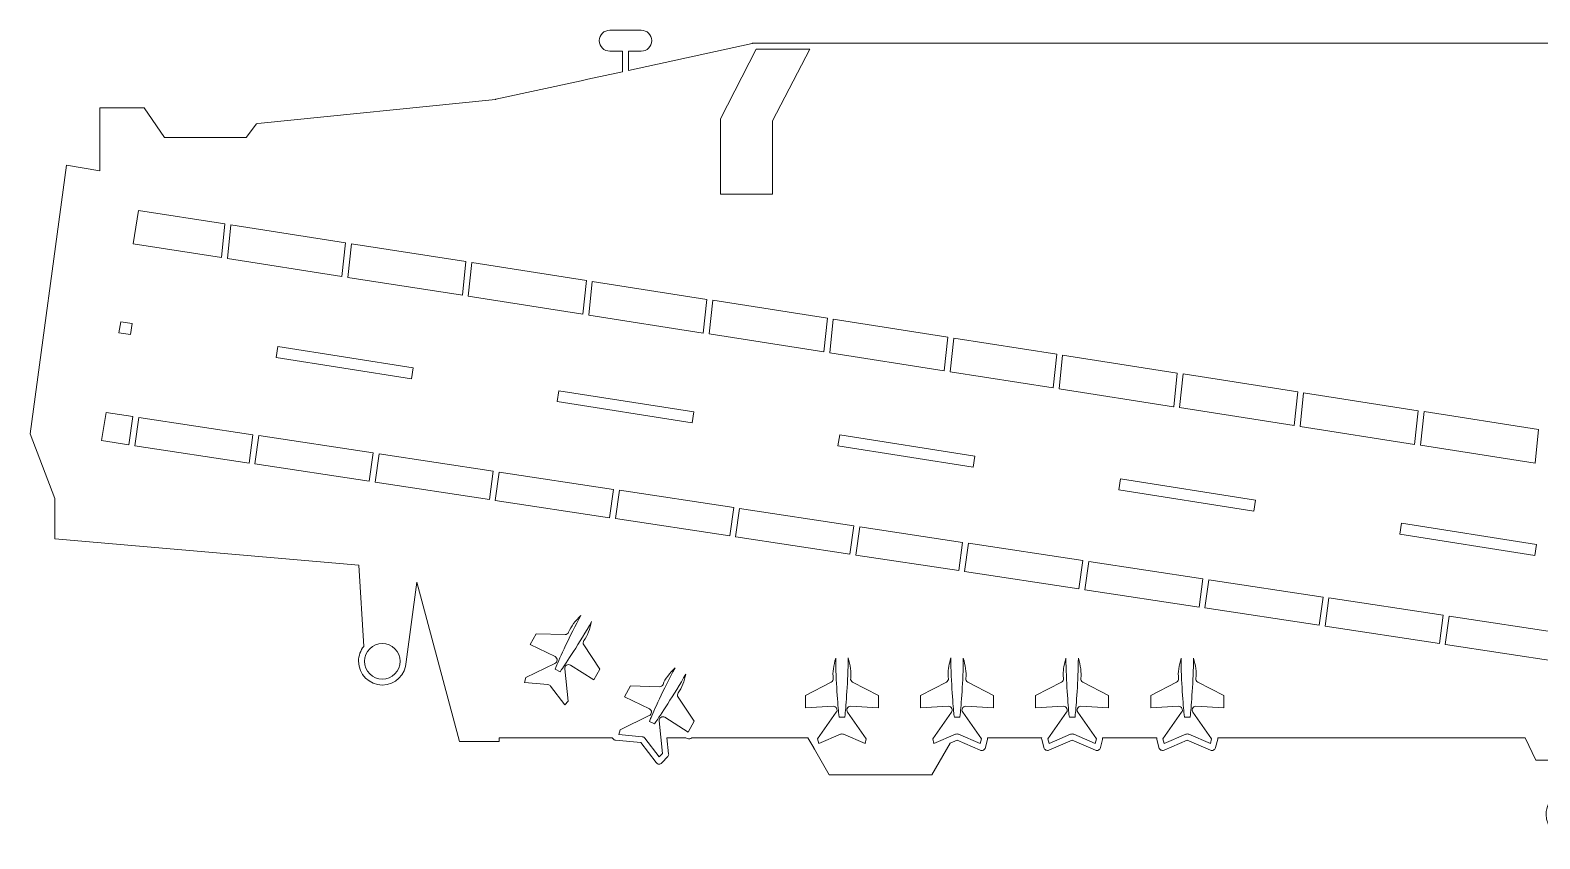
# Model space of a CAD drawing. Header units: inches. Extents: x -8.8 to 6.2, y -8.8 to 1.2.
# Drawn here: x -8.834 to -5.328, y -8.841 to -6.963 of the extents above; entities that cross this region are included whole.
import ezdxf

# ---------------------------------------------------------------- set-up
doc = ezdxf.new("R2010")
doc.units = ezdxf.units.IN
doc.header["$MEASUREMENT"] = 0
doc.layers.add('Layer 1', color=7, linetype='Continuous', lineweight=0)

msp = doc.modelspace()

# ---------------------------------------------------------------- linework, layer by layer
at = {"layer": 'Layer 1'}
for points, knots in [([(-1.4657, -7.5308), (-1.4657, -7.5308), (-1.4685, -7.5306), (-1.4685, -7.5306), (-1.4685, -7.5306), (-1.4685, -7.5156), (-1.4685, -7.5156), (-1.4685, -7.5108), (-1.4724, -7.5068), (-1.4777, -7.5068), (-1.4777, -7.5068), (-1.5366, -7.5103), (-1.5366, -7.5103), (-1.5366, -7.5103), (-1.4981, -7.4554), (-1.4981, -7.4554), (-1.4966, -7.4533), (-1.496, -7.4507), (-1.4966, -7.4481), (-1.4966, -7.4481), (-1.5014, -7.4287), (-1.5014, -7.4287), (-1.502, -7.4263), (-1.5038, -7.4242), (-1.506, -7.4231), (-1.5084, -7.4219), (-1.511, -7.4218), (-1.5134, -7.4229), (-1.5134, -7.4229), (-1.5671, -7.4461), (-1.5671, -7.4461), (-1.5671, -7.4461), (-1.6209, -7.4229), (-1.6209, -7.4229), (-1.6232, -7.4218), (-1.6259, -7.4219), (-1.6282, -7.4231), (-1.6305, -7.4242), (-1.6321, -7.4263), (-1.6328, -7.4287), (-1.6328, -7.4287), (-1.6377, -7.4481), (-1.6377, -7.4481), (-1.6382, -7.4506), (-1.6378, -7.4533), (-1.6363, -7.4553), (-1.6363, -7.4553), (-1.5975, -7.5103), (-1.5975, -7.5103), (-1.5975, -7.5103), (-1.657, -7.5068), (-1.657, -7.5068), (-1.661, -7.5068), (-1.6643, -7.5094), (-1.6655, -7.5132), (-1.6655, -7.5132), (-1.7106, -7.5092), (-1.7106, -7.5092), (-1.7106, -7.5092), (-1.7106, -7.5028), (-1.7106, -7.5028), (-1.7106, -7.4979), (-1.7145, -7.494), (-1.7196, -7.494), (-1.7196, -7.494), (-1.7787, -7.4975), (-1.7787, -7.4975), (-1.7787, -7.4975), (-1.7402, -7.4426), (-1.7402, -7.4426), (-1.7385, -7.4406), (-1.738, -7.4378), (-1.7387, -7.4353), (-1.7387, -7.4353), (-1.7435, -7.416), (-1.7435, -7.416), (-1.7441, -7.4135), (-1.7457, -7.4114), (-1.7481, -7.4103), (-1.7503, -7.4092), (-1.753, -7.409), (-1.7555, -7.4101), (-1.7555, -7.4101), (-1.8092, -7.4333), (-1.8092, -7.4333), (-1.8092, -7.4333), (-1.863, -7.4101), (-1.863, -7.4101), (-1.8653, -7.409), (-1.868, -7.4092), (-1.8703, -7.4103), (-1.8725, -7.4114), (-1.8742, -7.4135), (-1.8749, -7.416), (-1.8749, -7.416), (-1.8796, -7.4351), (-1.8796, -7.4351), (-1.8803, -7.4378), (-1.8798, -7.4404), (-1.8784, -7.4425), (-1.8784, -7.4425), (-1.8396, -7.4975), (-1.8396, -7.4975), (-1.8396, -7.4975), (-1.8467, -7.4971), (-1.8467, -7.4971), (-1.8467, -7.4971), (-1.9528, -7.4878), (-1.9528, -7.4878), (-1.9538, -7.484), (-1.9574, -7.4812), (-1.9617, -7.4812), (-1.9617, -7.4812), (-1.9993, -7.4835), (-1.9993, -7.4835), (-1.9993, -7.4835), (-2.0187, -7.4818), (-2.0187, -7.4818), (-2.0187, -7.4818), (-1.9821, -7.4299), (-1.9821, -7.4299), (-1.9806, -7.4278), (-1.98, -7.425), (-1.9807, -7.4225), (-1.9807, -7.4225), (-1.9855, -7.4032), (-1.9855, -7.4032), (-1.9862, -7.4007), (-1.9878, -7.3986), (-1.9902, -7.3975), (-1.9924, -7.3964), (-1.9952, -7.3962), (-1.9974, -7.3974), (-1.9974, -7.3974), (-2.0512, -7.4206), (-2.0512, -7.4206), (-2.0512, -7.4206), (-2.1049, -7.3974), (-2.1049, -7.3974), (-2.1073, -7.3962), (-2.11, -7.3964), (-2.1123, -7.3975), (-2.1146, -7.3986), (-2.1163, -7.4007), (-2.117, -7.4032), (-2.117, -7.4032), (-2.1217, -7.4224), (-2.1217, -7.4224), (-2.1224, -7.425), (-2.1218, -7.4276), (-2.1203, -7.4297), (-2.1203, -7.4297), (-2.0881, -7.4756), (-2.0881, -7.4756), (-2.0881, -7.4756), (-2.2549, -7.4608), (-2.2549, -7.4608), (-2.2549, -7.4608), (-2.2242, -7.4171), (-2.2242, -7.4171), (-2.2227, -7.415), (-2.2221, -7.4122), (-2.2227, -7.4097), (-2.2227, -7.4097), (-2.2275, -7.3904), (-2.2275, -7.3904), (-2.2282, -7.3879), (-2.2299, -7.3858), (-2.2321, -7.3847), (-2.2345, -7.3836), (-2.2371, -7.3835), (-2.2395, -7.3846), (-2.2395, -7.3846), (-2.2932, -7.4078), (-2.2932, -7.4078), (-2.2932, -7.4078), (-2.3471, -7.3844), (-2.3471, -7.3844), (-2.3495, -7.3835), (-2.3521, -7.3836), (-2.3543, -7.3847), (-2.3567, -7.3858), (-2.3584, -7.3879), (-2.3589, -7.3904), (-2.3589, -7.3904), (-2.3638, -7.4096), (-2.3638, -7.4096), (-2.3645, -7.4122), (-2.3639, -7.4149), (-2.3624, -7.4168), (-2.3624, -7.4168), (-2.3367, -7.4536), (-2.3367, -7.4536), (-2.3367, -7.4536), (-2.4912, -7.4399), (-2.4912, -7.4399), (-2.4912, -7.4399), (-2.4663, -7.4043), (-2.4663, -7.4043), (-2.4648, -7.4022), (-2.4642, -7.3996), (-2.4648, -7.3969), (-2.4648, -7.3969), (-2.4696, -7.3776), (-2.4696, -7.3776), (-2.4702, -7.3751), (-2.4718, -7.3731), (-2.4742, -7.3719), (-2.4766, -7.3708), (-2.4792, -7.3707), (-2.4816, -7.3718), (-2.4816, -7.3718), (-2.5353, -7.395), (-2.5353, -7.395), (-2.5353, -7.395), (-2.5891, -7.3718), (-2.5891, -7.3718), (-2.5914, -7.3707), (-2.5941, -7.3708), (-2.5964, -7.3719), (-2.5988, -7.3731), (-2.6005, -7.3751), (-2.601, -7.3776), (-2.601, -7.3776), (-2.6059, -7.3968), (-2.6059, -7.3968), (-2.6066, -7.3994), (-2.6059, -7.4022), (-2.6045, -7.404), (-2.6045, -7.404), (-2.5853, -7.4314), (-2.5853, -7.4314), (-2.5853, -7.4314), (-2.686, -7.4225), (-2.686, -7.4225), (-2.686, -7.4225), (-2.7112, -7.3956), (-2.7112, -7.3956), (-2.7112, -7.3956), (-2.7084, -7.3915), (-2.7084, -7.3915), (-2.7067, -7.3893), (-2.7062, -7.3867), (-2.7068, -7.3842), (-2.7068, -7.3842), (-2.7117, -7.3649), (-2.7117, -7.3649), (-2.7123, -7.3624), (-2.7139, -7.3603), (-2.7163, -7.3592), (-2.7185, -7.3581), (-2.7212, -7.3579), (-2.7237, -7.3589), (-2.7237, -7.3589), (-2.7391, -7.3656), (-2.7391, -7.3656), (-2.7391, -7.3656), (-2.8406, -7.2567), (-2.8406, -7.2567), (-2.8692, -7.2261), (-2.9107, -7.2101), (-2.9517, -7.2142), (-2.9974, -7.2186), (-3.0687, -7.2424), (-3.0773, -7.3456), (-3.0784, -7.3456), (-3.0795, -7.346), (-3.0805, -7.3464), (-3.0828, -7.3475), (-3.0845, -7.3496), (-3.0852, -7.3521), (-3.0852, -7.3521), (-3.0899, -7.3714), (-3.0899, -7.3714), (-3.0906, -7.3739), (-3.09, -7.3765), (-3.0887, -7.3785), (-3.0887, -7.3785), (-3.0825, -7.3872), (-3.0825, -7.3872), (-3.0825, -7.3872), (-3.1717, -7.3793), (-3.1717, -7.3793), (-3.1717, -7.3793), (-3.1914, -7.3639), (-3.1914, -7.3639), (-3.1906, -7.3622), (-3.1905, -7.3604), (-3.191, -7.3586), (-3.191, -7.3586), (-3.1957, -7.3393), (-3.1957, -7.3393), (-3.1964, -7.3368), (-3.1981, -7.3347), (-3.2003, -7.3336), (-3.2027, -7.3324), (-3.2053, -7.3324), (-3.2077, -7.3333), (-3.2077, -7.3333), (-3.2224, -7.3397), (-3.2224, -7.3397), (-3.2224, -7.3397), (-3.4034, -7.1983), (-3.4034, -7.1983), (-3.4034, -7.1983), (-3.3934, -7.184), (-3.3934, -7.184), (-3.3918, -7.1819), (-3.3912, -7.1792), (-3.3918, -7.1765), (-3.3918, -7.1765), (-3.3967, -7.1572), (-3.3967, -7.1572), (-3.3973, -7.1547), (-3.3989, -7.1526), (-3.4013, -7.1515), (-3.4037, -7.1504), (-3.4063, -7.1503), (-3.4087, -7.1514), (-3.4087, -7.1514), (-3.4439, -7.1665), (-3.4439, -7.1665), (-3.4439, -7.1665), (-3.6006, -7.044), (-3.6006, -7.044), (-3.6006, -7.044), (-3.6003, -7.0436), (-3.6003, -7.0436), (-3.5987, -7.0415), (-3.5982, -7.0387), (-3.5988, -7.0362), (-3.5988, -7.0362), (-3.6037, -7.0169), (-3.6037, -7.0169), (-3.6042, -7.0144), (-3.6059, -7.0124), (-3.6082, -7.0112), (-3.6105, -7.0101), (-3.6132, -7.01), (-3.6156, -7.011), (-3.6156, -7.011), (-3.6331, -7.0186), (-3.6331, -7.0186), (-3.6331, -7.0186), (-3.6652, -6.9935), (-3.6652, -6.9935), (-3.6652, -6.9935), (-7.1564, -6.9935), (-7.1564, -6.9935), (-7.1564, -6.9935), (-7.1568, -6.9943), (-7.1568, -6.9943), (-7.1568, -6.9943), (-7.4442, -7.0568), (-7.4442, -7.0568), (-7.4442, -7.0568), (-7.4442, -7.0121), (-7.4442, -7.0121), (-7.4442, -7.0121), (-7.4146, -7.0121), (-7.4146, -7.0121), (-7.4012, -7.0121), (-7.3902, -7.0011), (-7.3902, -6.9876), (-7.3902, -6.9743), (-7.4012, -6.9633), (-7.4146, -6.9633), (-7.4146, -6.9633), (-7.4875, -6.9633), (-7.4875, -6.9633), (-7.501, -6.9633), (-7.512, -6.9743), (-7.512, -6.9876), (-7.512, -7.0011), (-7.501, -7.0121), (-7.4875, -7.0121), (-7.4875, -7.0121), (-7.4581, -7.0121), (-7.4581, -7.0121), (-7.4581, -7.0121), (-7.4581, -7.0597), (-7.4581, -7.0597), (-7.4581, -7.0597), (-7.5385, -7.0772), (-7.5385, -7.0772), (-7.5385, -7.0772), (-7.5541, -7.0807), (-7.5541, -7.0807), (-7.5541, -7.0807), (-7.752, -7.1237), (-7.752, -7.1237), (-7.752, -7.1237), (-7.753, -7.1239), (-7.753, -7.1239), (-7.753, -7.1239), (-8.305, -7.18), (-8.305, -7.18), (-8.305, -7.18), (-8.3081, -7.1804), (-8.3081, -7.1804), (-8.3081, -7.1804), (-8.3321, -7.2126), (-8.3321, -7.2126), (-8.3321, -7.2126), (-8.522, -7.2126), (-8.522, -7.2126), (-8.522, -7.2126), (-8.5685, -7.1437), (-8.5685, -7.1437), (-8.5685, -7.1437), (-8.6721, -7.1437), (-8.6721, -7.1437), (-8.6721, -7.1437), (-8.6721, -7.29), (-8.6721, -7.29), (-8.6721, -7.29), (-8.7495, -7.2771), (-8.7495, -7.2771), (-8.7495, -7.2771), (-8.8335, -7.9008), (-8.8335, -7.9008), (-8.8335, -7.9008), (-8.7763, -8.051), (-8.7763, -8.051), (-8.7763, -8.051), (-8.7763, -8.144), (-8.7763, -8.144), (-8.7763, -8.144), (-8.0706, -8.2053), (-8.0706, -8.2053), (-8.0706, -8.2053), (-8.0588, -8.394), (-8.0588, -8.394), (-8.0664, -8.4035), (-8.071, -8.4156), (-8.071, -8.4286), (-8.071, -8.459), (-8.0463, -8.4839), (-8.0159, -8.4839), (-7.9857, -8.4839), (-7.9613, -8.4596), (-7.9607, -8.4296), (-7.9607, -8.4296), (-7.9353, -8.2451), (-7.9353, -8.2451), (-7.9353, -8.2451), (-7.8368, -8.6147), (-7.8368, -8.6147), (-7.8368, -8.6147), (-7.7445, -8.6147), (-7.7445, -8.6147), (-7.7445, -8.6147), (-7.7445, -8.6061), (-7.7445, -8.6061), (-7.7445, -8.6061), (-7.4814, -8.6061), (-7.4814, -8.6061), (-7.4812, -8.6068), (-7.4809, -8.6076), (-7.4803, -8.6083), (-7.4789, -8.6104), (-7.4766, -8.6117), (-7.4741, -8.6119), (-7.4741, -8.6119), (-7.4157, -8.6176), (-7.4157, -8.6176), (-7.4157, -8.6176), (-7.3799, -8.664), (-7.3799, -8.664), (-7.3784, -8.6661), (-7.376, -8.6674), (-7.3734, -8.6674), (-7.3732, -8.6674), (-7.3731, -8.6675), (-7.3731, -8.6675), (-7.3706, -8.6675), (-7.3682, -8.6664), (-7.3666, -8.6646), (-7.3666, -8.6646), (-7.3531, -8.6501), (-7.3531, -8.6501), (-7.3513, -8.6482), (-7.3505, -8.6456), (-7.3509, -8.6432), (-7.3509, -8.6432), (-7.3548, -8.6061), (-7.3548, -8.6061), (-7.3548, -8.6061), (-7.3107, -8.6061), (-7.3107, -8.6061), (-7.3107, -8.6061), (-7.3077, -8.6081), (-7.3077, -8.6081), (-7.3041, -8.6101), (-7.2995, -8.6092), (-7.297, -8.6061), (-7.297, -8.6061), (-7.0278, -8.6061), (-7.0278, -8.6061), (-7.0278, -8.6061), (-7.0139, -8.6299), (-7.0139, -8.6299), (-7.0139, -8.6299), (-7.0139, -8.63), (-7.0139, -8.63), (-7.0139, -8.63), (-7.0125, -8.6324), (-7.0125, -8.6324), (-7.0125, -8.6324), (-6.9778, -8.6922), (-6.9778, -8.6922), (-6.9778, -8.6922), (-6.7399, -8.6922), (-6.7399, -8.6922), (-6.7399, -8.6922), (-6.6975, -8.6187), (-6.6975, -8.6187), (-6.6975, -8.6187), (-6.6812, -8.6117), (-6.6812, -8.6117), (-6.6812, -8.6117), (-6.6274, -8.635), (-6.6274, -8.635), (-6.6263, -8.6354), (-6.6252, -8.6357), (-6.6239, -8.6357), (-6.6227, -8.6357), (-6.6213, -8.6353), (-6.62, -8.6347), (-6.6178, -8.6336), (-6.6162, -8.6315), (-6.6155, -8.629), (-6.6155, -8.629), (-6.6106, -8.6097), (-6.6106, -8.6097), (-6.6103, -8.6085), (-6.6103, -8.6072), (-6.6106, -8.6061), (-6.6106, -8.6061), (-6.4845, -8.6061), (-6.4845, -8.6061), (-6.4848, -8.6074), (-6.4848, -8.6085), (-6.4845, -8.6097), (-6.4845, -8.6097), (-6.4796, -8.629), (-6.4796, -8.629), (-6.4789, -8.6315), (-6.4773, -8.6336), (-6.475, -8.6347), (-6.4727, -8.6358), (-6.47, -8.636), (-6.4677, -8.635), (-6.4677, -8.635), (-6.4139, -8.6117), (-6.4139, -8.6117), (-6.4139, -8.6117), (-6.36, -8.635), (-6.36, -8.635), (-6.3589, -8.6354), (-6.3578, -8.6357), (-6.3567, -8.6357), (-6.3553, -8.6357), (-6.3539, -8.6353), (-6.3528, -8.6347), (-6.3505, -8.6336), (-6.3488, -8.6315), (-6.3482, -8.629), (-6.3482, -8.629), (-6.3434, -8.6099), (-6.3434, -8.6099), (-6.3431, -8.6086), (-6.343, -8.6072), (-6.3434, -8.6061), (-6.3434, -8.6061), (-6.2171, -8.6061), (-6.2171, -8.6061), (-6.2175, -8.6074), (-6.2174, -8.6085), (-6.2171, -8.6097), (-6.2171, -8.6097), (-6.2123, -8.629), (-6.2123, -8.629), (-6.2117, -8.6315), (-6.21, -8.6336), (-6.2077, -8.6347), (-6.2055, -8.6358), (-6.2028, -8.636), (-6.2003, -8.635), (-6.2003, -8.635), (-6.1466, -8.6117), (-6.1466, -8.6117), (-6.1466, -8.6117), (-6.0928, -8.635), (-6.0928, -8.635), (-6.0917, -8.6354), (-6.0906, -8.6357), (-6.0893, -8.6357), (-6.0881, -8.6357), (-6.0867, -8.6353), (-6.0855, -8.6347), (-6.0832, -8.6336), (-6.0816, -8.6315), (-6.0809, -8.629), (-6.0809, -8.629), (-6.076, -8.6097), (-6.076, -8.6097), (-6.0757, -8.6085), (-6.0757, -8.6072), (-6.076, -8.6061), (-6.076, -8.6061), (-5.3617, -8.6061), (-5.3617, -8.6061), (-5.3617, -8.6061), (-5.3373, -8.6586), (-5.3373, -8.6586), (-5.3373, -8.6586), (-5.2927, -8.6586), (-5.2927, -8.6586), (-5.2927, -8.6586), (-5.2927, -8.7406), (-5.2927, -8.7406), (-5.3053, -8.751), (-5.3132, -8.7667), (-5.3132, -8.7842), (-5.3132, -8.8154), (-5.2878, -8.8408), (-5.2566, -8.8408), (-5.2253, -8.8408), (-5.1999, -8.8154), (-5.1999, -8.7842), (-5.1999, -8.7667), (-5.2078, -8.751), (-5.2205, -8.7406), (-5.2205, -8.7406), (-5.2205, -8.6586), (-5.2205, -8.6586), (-5.2205, -8.6586), (-5.1817, -8.6586), (-5.1817, -8.6586), (-5.1817, -8.6586), (-5.1573, -8.6061), (-5.1573, -8.6061), (-5.1573, -8.6061), (-5.0149, -8.6061), (-5.0149, -8.6061), (-5.0149, -8.6061), (-4.4578, -8.7643), (-4.4578, -8.7643), (-4.4578, -8.7643), (-3.8678, -8.7646), (-3.8678, -8.7646), (-3.8678, -8.7646), (-3.1717, -8.2201), (-3.1717, -8.2201), (-3.1717, -8.2201), (-3.0773, -8.2118), (-3.0773, -8.2118), (-3.0867, -8.351), (-3.0031, -8.3806), (-2.9517, -8.3856), (-2.9475, -8.386), (-2.9434, -8.3861), (-2.9391, -8.3861), (-2.9024, -8.3861), (-2.8663, -8.3704), (-2.8406, -8.3429), (-2.8406, -8.3429), (-2.686, -8.1771), (-2.686, -8.1771), (-2.686, -8.1771), (-2.4018, -8.1518), (-2.4018, -8.1518), (-2.4018, -8.1518), (-2.4009, -8.1538), (-2.4009, -8.1538), (-2.3993, -8.1567), (-2.3964, -8.1585), (-2.3931, -8.1585), (-2.3931, -8.1585), (-2.3557, -8.1585), (-2.3557, -8.1585), (-2.3509, -8.1585), (-2.347, -8.1546), (-2.347, -8.1493), (-2.347, -8.1493), (-2.3471, -8.1469), (-2.3471, -8.1469), (-2.3471, -8.1469), (-2.0842, -8.1236), (-2.0842, -8.1236), (-2.0778, -8.1257), (-2.0689, -8.1275), (-2.0573, -8.1275), (-2.0521, -8.1275), (-2.0466, -8.1272), (-2.0403, -8.1262), (-2.0403, -8.1262), (-2.0263, -8.1538), (-2.0263, -8.1538), (-2.0248, -8.1567), (-2.0218, -8.1585), (-2.0185, -8.1585), (-2.0185, -8.1585), (-1.9812, -8.1585), (-1.9812, -8.1585), (-1.9763, -8.1585), (-1.9724, -8.1546), (-1.9724, -8.1493), (-1.9724, -8.1493), (-1.9745, -8.1138), (-1.9745, -8.1138), (-1.9745, -8.1138), (-1.9463, -8.1111), (-1.9463, -8.1111), (-1.9463, -8.1111), (-1.9462, -8.1111), (-1.9462, -8.1111), (-1.9462, -8.1111), (-1.921, -8.1289), (-1.921, -8.1289), (-1.9189, -8.1304), (-1.9162, -8.131), (-1.9135, -8.1304), (-1.9135, -8.1304), (-1.8943, -8.1256), (-1.8943, -8.1256), (-1.8918, -8.125), (-1.8898, -8.1233), (-1.8885, -8.121), (-1.8874, -8.1187), (-1.8874, -8.116), (-1.8884, -8.1136), (-1.8884, -8.1136), (-1.8916, -8.1064), (-1.8916, -8.1064), (-1.8916, -8.1064), (-1.4657, -8.0686), (-1.4657, -8.0686), (-1.4657, -8.0686), (-1.4657, -7.5308), (-1.4657, -7.5308)], [0, 0, 0, 0, 1, 1, 1, 2, 2, 2, 3, 3, 3, 4, 4, 4, 5, 5, 5, 6, 6, 6, 7, 7, 7, 8, 8, 8, 9, 9, 9, 10, 10, 10, 11, 11, 11, 12, 12, 12, 13, 13, 13, 14, 14, 14, 15, 15, 15, 16, 16, 16, 17, 17, 17, 18, 18, 18, 19, 19, 19, 20, 20, 20, 21, 21, 21, 22, 22, 22, 23, 23, 23, 24, 24, 24, 25, 25, 25, 26, 26, 26, 27, 27, 27, 28, 28, 28, 29, 29, 29, 30, 30, 30, 31, 31, 31, 32, 32, 32, 33, 33, 33, 34, 34, 34, 35, 35, 35, 36, 36, 36, 37, 37, 37, 38, 38, 38, 39, 39, 39, 40, 40, 40, 41, 41, 41, 42, 42, 42, 43, 43, 43, 44, 44, 44, 45, 45, 45, 46, 46, 46, 47, 47, 47, 48, 48, 48, 49, 49, 49, 50, 50, 50, 51, 51, 51, 52, 52, 52, 53, 53, 53, 54, 54, 54, 55, 55, 55, 56, 56, 56, 57, 57, 57, 58, 58, 58, 59, 59, 59, 60, 60, 60, 61, 61, 61, 62, 62, 62, 63, 63, 63, 64, 64, 64, 65, 65, 65, 66, 66, 66, 67, 67, 67, 68, 68, 68, 69, 69, 69, 70, 70, 70, 71, 71, 71, 72, 72, 72, 73, 73, 73, 74, 74, 74, 75, 75, 75, 76, 76, 76, 77, 77, 77, 78, 78, 78, 79, 79, 79, 80, 80, 80, 81, 81, 81, 82, 82, 82, 83, 83, 83, 84, 84, 84, 85, 85, 85, 86, 86, 86, 87, 87, 87, 88, 88, 88, 89, 89, 89, 90, 90, 90, 91, 91, 91, 92, 92, 92, 93, 93, 93, 94, 94, 94, 95, 95, 95, 96, 96, 96, 97, 97, 97, 98, 98, 98, 99, 99, 99, 100, 100, 100, 101, 101, 101, 102, 102, 102, 103, 103, 103, 104, 104, 104, 105, 105, 105, 106, 106, 106, 107, 107, 107, 108, 108, 108, 109, 109, 109, 110, 110, 110, 111, 111, 111, 112, 112, 112, 113, 113, 113, 114, 114, 114, 115, 115, 115, 116, 116, 116, 117, 117, 117, 118, 118, 118, 119, 119, 119, 120, 120, 120, 121, 121, 121, 122, 122, 122, 123, 123, 123, 124, 124, 124, 125, 125, 125, 126, 126, 126, 127, 127, 127, 128, 128, 128, 129, 129, 129, 130, 130, 130, 131, 131, 131, 132, 132, 132, 133, 133, 133, 134, 134, 134, 135, 135, 135, 136, 136, 136, 137, 137, 137, 138, 138, 138, 139, 139, 139, 140, 140, 140, 141, 141, 141, 142, 142, 142, 143, 143, 143, 144, 144, 144, 145, 145, 145, 146, 146, 146, 147, 147, 147, 148, 148, 148, 149, 149, 149, 150, 150, 150, 151, 151, 151, 152, 152, 152, 153, 153, 153, 154, 154, 154, 155, 155, 155, 156, 156, 156, 157, 157, 157, 158, 158, 158, 159, 159, 159, 160, 160, 160, 161, 161, 161, 162, 162, 162, 163, 163, 163, 164, 164, 164, 165, 165, 165, 166, 166, 166, 167, 167, 167, 168, 168, 168, 169, 169, 169, 170, 170, 170, 171, 171, 171, 172, 172, 172, 173, 173, 173, 174, 174, 174, 175, 175, 175, 176, 176, 176, 177, 177, 177, 178, 178, 178, 179, 179, 179, 180, 180, 180, 181, 181, 181, 182, 182, 182, 183, 183, 183, 184, 184, 184, 185, 185, 185, 186, 186, 186, 187, 187, 187, 188, 188, 188, 189, 189, 189, 190, 190, 190, 191, 191, 191, 192, 192, 192, 193, 193, 193, 194, 194, 194, 195, 195, 195, 196, 196, 196, 197, 197, 197, 198, 198, 198, 199, 199, 199, 200, 200, 200, 201, 201, 201, 202, 202, 202, 203, 203, 203, 204, 204, 204, 205, 205, 205, 206, 206, 206, 207, 207, 207, 208, 208, 208, 209, 209, 209, 210, 210, 210, 211, 211, 211, 212, 212, 212, 213, 213, 213, 214, 214, 214, 215, 215, 215, 216, 216, 216, 217, 217, 217, 218, 218, 218, 219, 219, 219, 220, 220, 220, 221, 221, 221, 222, 222, 222, 223, 223, 223, 224, 224, 224, 225, 225, 225, 226, 226, 226, 227, 227, 227, 228, 228, 228, 229, 229, 229, 230, 230, 230, 231, 231, 231, 232, 232, 232, 233, 233, 233, 234, 234, 234, 235, 235, 235, 236, 236, 236, 237, 237, 237, 238, 238, 238, 239, 239, 239, 240, 240, 240, 241, 241, 241, 242, 242, 242, 243, 243, 243, 244, 244, 244, 245, 245, 245, 246, 246, 246, 247, 247, 247, 247]), ([(-7.2305, -7.1692), (-7.2305, -7.1692), (-7.1478, -7.0074), (-7.1478, -7.0074), (-7.1478, -7.0074), (-7.0234, -7.0074), (-7.0234, -7.0074), (-7.0234, -7.0074), (-7.11, -7.1739), (-7.11, -7.1739), (-7.11, -7.1739), (-7.11, -7.3439), (-7.11, -7.3439), (-7.11, -7.3439), (-7.2305, -7.3439), (-7.2305, -7.3439), (-7.2305, -7.3439), (-7.2305, -7.1692), (-7.2305, -7.1692)], [0, 0, 0, 0, 1, 1, 1, 2, 2, 2, 3, 3, 3, 4, 4, 4, 5, 5, 5, 6, 6, 6, 6]), ([(-8.5817, -7.3818), (-8.5817, -7.3818), (-8.3812, -7.4132), (-8.3812, -7.4132), (-8.3812, -7.4132), (-8.3893, -7.4914), (-8.3893, -7.4914), (-8.3893, -7.4914), (-8.5942, -7.4593), (-8.5942, -7.4593), (-8.5942, -7.4593), (-8.5817, -7.3818), (-8.5817, -7.3818)], [0, 0, 0, 0, 1, 1, 1, 2, 2, 2, 3, 3, 3, 4, 4, 4, 4]), ([(-8.1014, -7.4569), (-8.1014, -7.4569), (-8.1096, -7.5351), (-8.1096, -7.5351), (-8.1096, -7.5351), (-8.3756, -7.4935), (-8.3756, -7.4935), (-8.3756, -7.4935), (-8.3674, -7.4154), (-8.3674, -7.4154), (-8.3674, -7.4154), (-8.1014, -7.4569), (-8.1014, -7.4569)], [0, 0, 0, 0, 1, 1, 1, 2, 2, 2, 3, 3, 3, 4, 4, 4, 4]), ([(-8.0877, -7.4592), (-8.0877, -7.4592), (-7.8217, -7.5007), (-7.8217, -7.5007), (-7.8217, -7.5007), (-7.8298, -7.5789), (-7.8298, -7.5789), (-7.8298, -7.5789), (-7.8299, -7.5789), (-7.8299, -7.5789), (-7.8299, -7.5789), (-8.0959, -7.5372), (-8.0959, -7.5372), (-8.0959, -7.5372), (-8.0877, -7.4592), (-8.0877, -7.4592)], [0, 0, 0, 0, 1, 1, 1, 2, 2, 2, 3, 3, 3, 4, 4, 4, 5, 5, 5, 5]), ([(-7.808, -7.5029), (-7.808, -7.5029), (-7.542, -7.5446), (-7.542, -7.5446), (-7.542, -7.5446), (-7.5502, -7.6228), (-7.5502, -7.6228), (-7.5502, -7.6228), (-7.8162, -7.5811), (-7.8162, -7.5811), (-7.8162, -7.5811), (-7.808, -7.5029), (-7.808, -7.5029)], [0, 0, 0, 0, 1, 1, 1, 2, 2, 2, 3, 3, 3, 4, 4, 4, 4]), ([(-7.5282, -7.5467), (-7.5282, -7.5467), (-7.2623, -7.5883), (-7.2623, -7.5883), (-7.2623, -7.5883), (-7.2705, -7.6665), (-7.2705, -7.6665), (-7.2705, -7.6665), (-7.5364, -7.6249), (-7.5364, -7.6249), (-7.5364, -7.6249), (-7.5282, -7.5467), (-7.5282, -7.5467)], [0, 0, 0, 0, 1, 1, 1, 2, 2, 2, 3, 3, 3, 4, 4, 4, 4]), ([(-7.2485, -7.5904), (-7.2485, -7.5904), (-6.9824, -7.6321), (-6.9824, -7.6321), (-6.9824, -7.6321), (-6.9907, -7.7103), (-6.9907, -7.7103), (-6.9907, -7.7103), (-7.2567, -7.6686), (-7.2567, -7.6686), (-7.2567, -7.6686), (-7.2485, -7.5904), (-7.2485, -7.5904)], [0, 0, 0, 0, 1, 1, 1, 2, 2, 2, 3, 3, 3, 4, 4, 4, 4]), ([(-8.5966, -7.6447), (-8.5966, -7.6447), (-8.6006, -7.6701), (-8.6006, -7.6701), (-8.6006, -7.6701), (-8.6275, -7.666), (-8.6275, -7.666), (-8.6275, -7.666), (-8.6234, -7.6406), (-8.6234, -7.6406), (-8.6234, -7.6406), (-8.5966, -7.6447), (-8.5966, -7.6447)], [0, 0, 0, 0, 1, 1, 1, 2, 2, 2, 3, 3, 3, 4, 4, 4, 4]), ([(-6.9687, -7.6343), (-6.9687, -7.6343), (-6.7027, -7.6758), (-6.7027, -7.6758), (-6.7027, -7.6758), (-6.711, -7.754), (-6.711, -7.754), (-6.711, -7.754), (-6.977, -7.7125), (-6.977, -7.7125), (-6.977, -7.7125), (-6.9687, -7.6343), (-6.9687, -7.6343)], [0, 0, 0, 0, 1, 1, 1, 2, 2, 2, 3, 3, 3, 4, 4, 4, 4]), ([(-7.9443, -7.7472), (-7.9443, -7.7472), (-7.9484, -7.7726), (-7.9484, -7.7726), (-7.9484, -7.7726), (-8.2621, -7.7233), (-8.2621, -7.7233), (-8.2621, -7.7233), (-8.2581, -7.6979), (-8.2581, -7.6979), (-8.2581, -7.6979), (-7.9443, -7.7472), (-7.9443, -7.7472)], [0, 0, 0, 0, 1, 1, 1, 2, 2, 2, 3, 3, 3, 4, 4, 4, 4]), ([(-6.6889, -7.6781), (-6.6889, -7.6781), (-6.4498, -7.7154), (-6.4498, -7.7154), (-6.4498, -7.7154), (-6.458, -7.7937), (-6.458, -7.7937), (-6.458, -7.7937), (-6.6973, -7.7563), (-6.6973, -7.7563), (-6.6973, -7.7563), (-6.6889, -7.6781), (-6.6889, -7.6781)], [0, 0, 0, 0, 1, 1, 1, 2, 2, 2, 3, 3, 3, 4, 4, 4, 4]), ([(-6.436, -7.7176), (-6.436, -7.7176), (-6.1699, -7.7593), (-6.1699, -7.7593), (-6.1699, -7.7593), (-6.1781, -7.8375), (-6.1781, -7.8375), (-6.1781, -7.8375), (-6.1782, -7.8375), (-6.1782, -7.8375), (-6.1782, -7.8375), (-6.4442, -7.7958), (-6.4442, -7.7958), (-6.4442, -7.7958), (-6.436, -7.7176), (-6.436, -7.7176)], [0, 0, 0, 0, 1, 1, 1, 2, 2, 2, 3, 3, 3, 4, 4, 4, 5, 5, 5, 5]), ([(-6.1562, -7.7614), (-6.1562, -7.7614), (-5.8902, -7.8031), (-5.8902, -7.8031), (-5.8902, -7.8031), (-5.8984, -7.8813), (-5.8984, -7.8813), (-5.8984, -7.8813), (-5.8985, -7.8813), (-5.8985, -7.8813), (-5.8985, -7.8813), (-6.1643, -7.8396), (-6.1643, -7.8396), (-6.1643, -7.8396), (-6.1562, -7.7614), (-6.1562, -7.7614)], [0, 0, 0, 0, 1, 1, 1, 2, 2, 2, 3, 3, 3, 4, 4, 4, 5, 5, 5, 5]), ([(-7.2923, -7.8497), (-7.2923, -7.8497), (-7.2962, -7.8751), (-7.2962, -7.8751), (-7.2962, -7.8751), (-7.6099, -7.8258), (-7.6099, -7.8258), (-7.6099, -7.8258), (-7.6059, -7.8004), (-7.6059, -7.8004), (-7.6059, -7.8004), (-7.2923, -7.8497), (-7.2923, -7.8497)], [0, 0, 0, 0, 1, 1, 1, 2, 2, 2, 3, 3, 3, 4, 4, 4, 4]), ([(-5.8764, -7.8051), (-5.8764, -7.8051), (-5.6106, -7.8468), (-5.6106, -7.8468), (-5.6106, -7.8468), (-5.6188, -7.925), (-5.6188, -7.925), (-5.6188, -7.925), (-5.8846, -7.8835), (-5.8846, -7.8835), (-5.8846, -7.8835), (-5.8848, -7.8835), (-5.8848, -7.8835), (-5.8848, -7.8835), (-5.8764, -7.8051), (-5.8764, -7.8051)], [0, 0, 0, 0, 1, 1, 1, 2, 2, 2, 3, 3, 3, 4, 4, 4, 5, 5, 5, 5]), ([(-8.6043, -7.926), (-8.6043, -7.926), (-8.6678, -7.9164), (-8.6678, -7.9164), (-8.6678, -7.9164), (-8.6573, -7.851), (-8.6573, -7.851), (-8.6573, -7.851), (-8.5953, -7.8603), (-8.5953, -7.8603), (-8.5953, -7.8603), (-8.6043, -7.926), (-8.6043, -7.926)], [0, 0, 0, 0, 1, 1, 1, 2, 2, 2, 3, 3, 3, 4, 4, 4, 4]), ([(-5.5968, -7.849), (-5.5968, -7.849), (-5.3307, -7.8906), (-5.3307, -7.8906), (-5.3307, -7.8906), (-5.3389, -7.9689), (-5.3389, -7.9689), (-5.3389, -7.9689), (-5.3391, -7.9689), (-5.3391, -7.9689), (-5.3391, -7.9689), (-5.605, -7.9272), (-5.605, -7.9272), (-5.605, -7.9272), (-5.5968, -7.849), (-5.5968, -7.849)], [0, 0, 0, 0, 1, 1, 1, 2, 2, 2, 3, 3, 3, 4, 4, 4, 5, 5, 5, 5]), ([(-8.3253, -7.9683), (-8.3253, -7.9683), (-8.5906, -7.9281), (-8.5906, -7.9281), (-8.5906, -7.9281), (-8.5816, -7.8624), (-8.5816, -7.8624), (-8.5816, -7.8624), (-8.3163, -7.9026), (-8.3163, -7.9026), (-8.3163, -7.9026), (-8.3253, -7.9683), (-8.3253, -7.9683)], [0, 0, 0, 0, 1, 1, 1, 2, 2, 2, 3, 3, 3, 4, 4, 4, 4]), ([(-8.3116, -7.9704), (-8.3116, -7.9704), (-8.3025, -7.9047), (-8.3025, -7.9047), (-8.3025, -7.9047), (-8.0371, -7.945), (-8.0371, -7.945), (-8.0371, -7.945), (-8.0462, -8.0107), (-8.0462, -8.0107), (-8.0462, -8.0107), (-8.3116, -7.9704), (-8.3116, -7.9704)], [0, 0, 0, 0, 1, 1, 1, 2, 2, 2, 3, 3, 3, 4, 4, 4, 4]), ([(-6.9577, -7.9283), (-6.9577, -7.9283), (-6.9537, -7.9031), (-6.9537, -7.9031), (-6.9537, -7.9031), (-6.6399, -7.9522), (-6.6399, -7.9522), (-6.6399, -7.9522), (-6.6439, -7.9778), (-6.6439, -7.9778), (-6.6439, -7.9778), (-6.9577, -7.9283), (-6.9577, -7.9283)], [0, 0, 0, 0, 1, 1, 1, 2, 2, 2, 3, 3, 3, 4, 4, 4, 4]), ([(-7.7671, -8.0529), (-7.7671, -8.0529), (-8.0324, -8.0128), (-8.0324, -8.0128), (-8.0324, -8.0128), (-8.0325, -8.0128), (-8.0325, -8.0128), (-8.0325, -8.0128), (-8.0234, -7.9471), (-8.0234, -7.9471), (-8.0234, -7.9471), (-7.7582, -7.9874), (-7.7582, -7.9874), (-7.7582, -7.9874), (-7.7581, -7.9874), (-7.7581, -7.9874), (-7.7581, -7.9874), (-7.7671, -8.0529), (-7.7671, -8.0529)], [0, 0, 0, 0, 1, 1, 1, 2, 2, 2, 3, 3, 3, 4, 4, 4, 5, 5, 5, 6, 6, 6, 6]), ([(-7.4881, -8.0953), (-7.4881, -8.0953), (-7.7534, -8.055), (-7.7534, -8.055), (-7.7534, -8.055), (-7.7443, -7.9894), (-7.7443, -7.9894), (-7.7443, -7.9894), (-7.4791, -8.0296), (-7.4791, -8.0296), (-7.4791, -8.0296), (-7.4789, -8.0296), (-7.4789, -8.0296), (-7.4789, -8.0296), (-7.4881, -8.0953), (-7.4881, -8.0953)], [0, 0, 0, 0, 1, 1, 1, 2, 2, 2, 3, 3, 3, 4, 4, 4, 5, 5, 5, 5]), ([(-6.3055, -8.0308), (-6.3055, -8.0308), (-6.3016, -8.0054), (-6.3016, -8.0054), (-6.3016, -8.0054), (-5.9878, -8.0549), (-5.9878, -8.0549), (-5.9878, -8.0549), (-5.9918, -8.0801), (-5.9918, -8.0801), (-5.9918, -8.0801), (-6.3055, -8.0308), (-6.3055, -8.0308)], [0, 0, 0, 0, 1, 1, 1, 2, 2, 2, 3, 3, 3, 4, 4, 4, 4]), ([(-7.2089, -8.1376), (-7.2089, -8.1376), (-7.4743, -8.0974), (-7.4743, -8.0974), (-7.4743, -8.0974), (-7.4745, -8.0974), (-7.4745, -8.0974), (-7.4745, -8.0974), (-7.4653, -8.0317), (-7.4653, -8.0317), (-7.4653, -8.0317), (-7.1999, -8.0719), (-7.1999, -8.0719), (-7.1999, -8.0719), (-7.2089, -8.1376), (-7.2089, -8.1376)], [0, 0, 0, 0, 1, 1, 1, 2, 2, 2, 3, 3, 3, 4, 4, 4, 5, 5, 5, 5]), ([(-7.1953, -8.1397), (-7.1953, -8.1397), (-7.1862, -8.074), (-7.1862, -8.074), (-7.1862, -8.074), (-6.9209, -8.1143), (-6.9209, -8.1143), (-6.9209, -8.1143), (-6.9299, -8.1799), (-6.9299, -8.1799), (-6.9299, -8.1799), (-7.1952, -8.1397), (-7.1952, -8.1397), (-7.1952, -8.1397), (-7.1953, -8.1397), (-7.1953, -8.1397)], [0, 0, 0, 0, 1, 1, 1, 2, 2, 2, 3, 3, 3, 4, 4, 4, 5, 5, 5, 5]), ([(-6.6684, -8.1526), (-6.6684, -8.1526), (-6.6774, -8.2182), (-6.6774, -8.2182), (-6.6774, -8.2182), (-6.9162, -8.1819), (-6.9162, -8.1819), (-6.9162, -8.1819), (-6.9163, -8.1819), (-6.9163, -8.1819), (-6.9163, -8.1819), (-6.9071, -8.1164), (-6.9071, -8.1164), (-6.9071, -8.1164), (-6.6684, -8.1526), (-6.6684, -8.1526)], [0, 0, 0, 0, 1, 1, 1, 2, 2, 2, 3, 3, 3, 4, 4, 4, 5, 5, 5, 5]), ([(-5.3356, -8.1574), (-5.3356, -8.1574), (-5.3395, -8.1828), (-5.3395, -8.1828), (-5.3395, -8.1828), (-5.6532, -8.1335), (-5.6532, -8.1335), (-5.6532, -8.1335), (-5.6492, -8.1081), (-5.6492, -8.1081), (-5.6492, -8.1081), (-5.3356, -8.1574), (-5.3356, -8.1574)], [0, 0, 0, 0, 1, 1, 1, 2, 2, 2, 3, 3, 3, 4, 4, 4, 4]), ([(-6.6546, -8.1547), (-6.6546, -8.1547), (-6.3893, -8.1949), (-6.3893, -8.1949), (-6.3893, -8.1949), (-6.3892, -8.1949), (-6.3892, -8.1949), (-6.3892, -8.1949), (-6.3982, -8.2606), (-6.3982, -8.2606), (-6.3982, -8.2606), (-6.6637, -8.2203), (-6.6637, -8.2203), (-6.6637, -8.2203), (-6.6546, -8.1547), (-6.6546, -8.1547)], [0, 0, 0, 0, 1, 1, 1, 2, 2, 2, 3, 3, 3, 4, 4, 4, 5, 5, 5, 5]), ([(-6.1102, -8.2372), (-6.1102, -8.2372), (-6.1192, -8.3028), (-6.1192, -8.3028), (-6.1192, -8.3028), (-6.3845, -8.2626), (-6.3845, -8.2626), (-6.3845, -8.2626), (-6.3846, -8.2626), (-6.3846, -8.2626), (-6.3846, -8.2626), (-6.3755, -8.1969), (-6.3755, -8.1969), (-6.3755, -8.1969), (-6.1103, -8.2372), (-6.1103, -8.2372), (-6.1103, -8.2372), (-6.1102, -8.2372), (-6.1102, -8.2372)], [0, 0, 0, 0, 1, 1, 1, 2, 2, 2, 3, 3, 3, 4, 4, 4, 5, 5, 5, 6, 6, 6, 6]), ([(-5.8403, -8.3451), (-5.8403, -8.3451), (-6.1055, -8.3049), (-6.1055, -8.3049), (-6.1055, -8.3049), (-6.1056, -8.3049), (-6.1056, -8.3049), (-6.1056, -8.3049), (-6.0964, -8.2393), (-6.0964, -8.2393), (-6.0964, -8.2393), (-5.8313, -8.2796), (-5.8313, -8.2796), (-5.8313, -8.2796), (-5.8312, -8.2796), (-5.8312, -8.2796), (-5.8312, -8.2796), (-5.8403, -8.3451), (-5.8403, -8.3451)], [0, 0, 0, 0, 1, 1, 1, 2, 2, 2, 3, 3, 3, 4, 4, 4, 5, 5, 5, 6, 6, 6, 6]), ([(-5.5612, -8.3875), (-5.5612, -8.3875), (-5.8264, -8.3472), (-5.8264, -8.3472), (-5.8264, -8.3472), (-5.8266, -8.3472), (-5.8266, -8.3472), (-5.8266, -8.3472), (-5.8175, -8.2817), (-5.8175, -8.2817), (-5.8175, -8.2817), (-5.5521, -8.3219), (-5.5521, -8.3219), (-5.5521, -8.3219), (-5.5612, -8.3875), (-5.5612, -8.3875)], [0, 0, 0, 0, 1, 1, 1, 2, 2, 2, 3, 3, 3, 4, 4, 4, 5, 5, 5, 5]), ([(-7.5245, -8.4719), (-7.5245, -8.4719), (-7.5791, -8.4374), (-7.5791, -8.4374), (-7.5821, -8.4358), (-7.5856, -8.436), (-7.5884, -8.4379), (-7.591, -8.4397), (-7.5925, -8.4429), (-7.5921, -8.4461), (-7.5921, -8.4461), (-7.5839, -8.5212), (-7.5839, -8.5212), (-7.5839, -8.5212), (-7.5917, -8.5296), (-7.5917, -8.5296), (-7.5917, -8.5296), (-7.6252, -8.4863), (-7.6252, -8.4863), (-7.6267, -8.4843), (-7.6288, -8.4832), (-7.6313, -8.4829), (-7.6313, -8.4829), (-7.6857, -8.4776), (-7.6857, -8.4776), (-7.6857, -8.4776), (-7.6828, -8.4665), (-7.6828, -8.4665), (-7.6828, -8.4665), (-7.615, -8.4335), (-7.615, -8.4335), (-7.612, -8.4322), (-7.61, -8.4293), (-7.6099, -8.426), (-7.6098, -8.4226), (-7.6116, -8.4194), (-7.6148, -8.4178), (-7.6148, -8.4178), (-7.6727, -8.39), (-7.6727, -8.39), (-7.6727, -8.39), (-7.6588, -8.3647), (-7.6588, -8.3647), (-7.6588, -8.3647), (-7.5916, -8.3668), (-7.5916, -8.3668), (-7.5875, -8.3668), (-7.5843, -8.3646), (-7.5831, -8.3611), (-7.5784, -8.3481), (-7.5667, -8.334), (-7.5549, -8.3222), (-7.5803, -8.3686), (-7.6042, -8.4222), (-7.6124, -8.4407), (-7.6124, -8.4407), (-7.6146, -8.4471), (-7.6146, -8.4471), (-7.6146, -8.4471), (-7.6031, -8.4531), (-7.6031, -8.4531), (-7.6031, -8.4531), (-7.5995, -8.4478), (-7.5995, -8.4478), (-7.5914, -8.4358), (-7.5568, -8.3847), (-7.5299, -8.3365), (-7.5335, -8.3526), (-7.5393, -8.3697), (-7.5477, -8.3807), (-7.55, -8.3836), (-7.5502, -8.3878), (-7.5481, -8.3908), (-7.5481, -8.3908), (-7.5105, -8.4467), (-7.5105, -8.4467), (-7.5105, -8.4467), (-7.5245, -8.4719), (-7.5245, -8.4719)], [0, 0, 0, 0, 1, 1, 1, 2, 2, 2, 3, 3, 3, 4, 4, 4, 5, 5, 5, 6, 6, 6, 7, 7, 7, 8, 8, 8, 9, 9, 9, 10, 10, 10, 11, 11, 11, 12, 12, 12, 13, 13, 13, 14, 14, 14, 15, 15, 15, 16, 16, 16, 17, 17, 17, 18, 18, 18, 19, 19, 19, 20, 20, 20, 21, 21, 21, 22, 22, 22, 23, 23, 23, 24, 24, 24, 25, 25, 25, 26, 26, 26, 26]), ([(-5.2821, -8.4297), (-5.2821, -8.4297), (-5.5473, -8.3896), (-5.5473, -8.3896), (-5.5473, -8.3896), (-5.5474, -8.3896), (-5.5474, -8.3896), (-5.5474, -8.3896), (-5.5384, -8.324), (-5.5384, -8.324), (-5.5384, -8.324), (-5.2731, -8.3643), (-5.2731, -8.3643), (-5.2731, -8.3643), (-5.2821, -8.4297), (-5.2821, -8.4297)], [0, 0, 0, 0, 1, 1, 1, 2, 2, 2, 3, 3, 3, 4, 4, 4, 5, 5, 5, 5]), ([(-8.0159, -8.47), (-8.0387, -8.47), (-8.0571, -8.4514), (-8.0571, -8.4286), (-8.0571, -8.406), (-8.0387, -8.3874), (-8.0159, -8.3874), (-7.9931, -8.3874), (-7.9746, -8.406), (-7.9746, -8.4286), (-7.9746, -8.4514), (-7.9931, -8.47), (-8.0159, -8.47)], [0, 0, 0, 0, 1, 1, 1, 2, 2, 2, 3, 3, 3, 4, 4, 4, 4]), ([(-7.3053, -8.5931), (-7.3053, -8.5931), (-7.36, -8.5586), (-7.36, -8.5586), (-7.363, -8.5569), (-7.3664, -8.5572), (-7.3692, -8.559), (-7.372, -8.561), (-7.3734, -8.5642), (-7.373, -8.5672), (-7.373, -8.5672), (-7.3649, -8.6424), (-7.3649, -8.6424), (-7.3649, -8.6424), (-7.3727, -8.6507), (-7.3727, -8.6507), (-7.3727, -8.6507), (-7.4062, -8.6074), (-7.4062, -8.6074), (-7.4075, -8.6056), (-7.4098, -8.6043), (-7.4121, -8.604), (-7.4121, -8.604), (-7.4667, -8.5987), (-7.4667, -8.5987), (-7.4667, -8.5987), (-7.4637, -8.5876), (-7.4637, -8.5876), (-7.4637, -8.5876), (-7.396, -8.5547), (-7.396, -8.5547), (-7.393, -8.5533), (-7.391, -8.5504), (-7.3909, -8.5471), (-7.3907, -8.5437), (-7.3924, -8.5407), (-7.3957, -8.5389), (-7.3957, -8.5389), (-7.4537, -8.5111), (-7.4537, -8.5111), (-7.4537, -8.5111), (-7.4396, -8.4858), (-7.4396, -8.4858), (-7.4396, -8.4858), (-7.3724, -8.4881), (-7.3724, -8.4881), (-7.3687, -8.4878), (-7.3652, -8.4858), (-7.3639, -8.4822), (-7.3595, -8.4699), (-7.3482, -8.456), (-7.336, -8.4438), (-7.3624, -8.4922), (-7.3874, -8.5486), (-7.3932, -8.5618), (-7.3932, -8.5618), (-7.3956, -8.5682), (-7.3956, -8.5682), (-7.3956, -8.5682), (-7.3839, -8.5742), (-7.3839, -8.5742), (-7.3839, -8.5742), (-7.3805, -8.569), (-7.3805, -8.569), (-7.3723, -8.5571), (-7.338, -8.5061), (-7.311, -8.4582), (-7.3146, -8.4742), (-7.3202, -8.4911), (-7.3287, -8.5018), (-7.3309, -8.5049), (-7.331, -8.5089), (-7.3289, -8.5121), (-7.3289, -8.5121), (-7.2914, -8.5679), (-7.2914, -8.5679), (-7.2914, -8.5679), (-7.3053, -8.5931), (-7.3053, -8.5931)], [0, 0, 0, 0, 1, 1, 1, 2, 2, 2, 3, 3, 3, 4, 4, 4, 5, 5, 5, 6, 6, 6, 7, 7, 7, 8, 8, 8, 9, 9, 9, 10, 10, 10, 11, 11, 11, 12, 12, 12, 13, 13, 13, 14, 14, 14, 15, 15, 15, 16, 16, 16, 17, 17, 17, 18, 18, 18, 19, 19, 19, 20, 20, 20, 21, 21, 21, 22, 22, 22, 23, 23, 23, 24, 24, 24, 25, 25, 25, 26, 26, 26, 26]), ([(-6.8638, -8.5368), (-6.8638, -8.5368), (-6.9284, -8.5331), (-6.9284, -8.5331), (-6.9317, -8.5331), (-6.9346, -8.5349), (-6.9362, -8.5379), (-6.9377, -8.5408), (-6.9373, -8.5444), (-6.9355, -8.5468), (-6.9355, -8.5468), (-6.892, -8.6087), (-6.892, -8.6087), (-6.892, -8.6087), (-6.8948, -8.6197), (-6.8948, -8.6197), (-6.8948, -8.6197), (-6.9449, -8.5981), (-6.9449, -8.5981), (-6.946, -8.5976), (-6.9473, -8.5974), (-6.9485, -8.5974), (-6.9496, -8.5974), (-6.9509, -8.5975), (-6.952, -8.5981), (-6.952, -8.5981), (-7.0021, -8.6197), (-7.0021, -8.6197), (-7.0021, -8.6197), (-7.0049, -8.6087), (-7.0049, -8.6087), (-7.0049, -8.6087), (-6.9617, -8.5471), (-6.9617, -8.5471), (-6.9596, -8.5444), (-6.9593, -8.5408), (-6.9609, -8.5379), (-6.9623, -8.5349), (-6.9653, -8.5331), (-6.9691, -8.5331), (-6.9691, -8.5331), (-7.0332, -8.5368), (-7.0332, -8.5368), (-7.0332, -8.5368), (-7.0332, -8.5079), (-7.0332, -8.5079), (-7.0332, -8.5079), (-6.9734, -8.4772), (-6.9734, -8.4772), (-6.9699, -8.4756), (-6.9681, -8.4719), (-6.9687, -8.4682), (-6.9707, -8.4553), (-6.9677, -8.4376), (-6.963, -8.4211), (-6.9627, -8.4737), (-6.9578, -8.5319), (-6.9559, -8.5519), (-6.9559, -8.5519), (-6.9548, -8.5586), (-6.9548, -8.5586), (-6.9548, -8.5586), (-6.9485, -8.5586), (-6.9485, -8.5586), (-6.9485, -8.5586), (-6.9417, -8.5583), (-6.9417, -8.5583), (-6.9417, -8.5583), (-6.9412, -8.5519), (-6.9412, -8.5519), (-6.9392, -8.5319), (-6.9343, -8.4736), (-6.9341, -8.4208), (-6.9295, -8.4367), (-6.9262, -8.4546), (-6.9282, -8.4682), (-6.9289, -8.4719), (-6.927, -8.4756), (-6.9237, -8.4772), (-6.9237, -8.4772), (-6.8638, -8.5079), (-6.8638, -8.5079), (-6.8638, -8.5079), (-6.8638, -8.5368), (-6.8638, -8.5368)], [0, 0, 0, 0, 1, 1, 1, 2, 2, 2, 3, 3, 3, 4, 4, 4, 5, 5, 5, 6, 6, 6, 7, 7, 7, 8, 8, 8, 9, 9, 9, 10, 10, 10, 11, 11, 11, 12, 12, 12, 13, 13, 13, 14, 14, 14, 15, 15, 15, 16, 16, 16, 17, 17, 17, 18, 18, 18, 19, 19, 19, 20, 20, 20, 21, 21, 21, 22, 22, 22, 23, 23, 23, 24, 24, 24, 25, 25, 25, 26, 26, 26, 27, 27, 27, 28, 28, 28, 28]), ([(-6.5964, -8.5368), (-6.5964, -8.5368), (-6.661, -8.5331), (-6.661, -8.5331), (-6.6643, -8.5331), (-6.6674, -8.5349), (-6.6688, -8.5379), (-6.6703, -8.5408), (-6.67, -8.5444), (-6.6681, -8.5468), (-6.6681, -8.5468), (-6.6248, -8.6087), (-6.6248, -8.6087), (-6.6248, -8.6087), (-6.6275, -8.6197), (-6.6275, -8.6197), (-6.6275, -8.6197), (-6.6777, -8.5981), (-6.6777, -8.5981), (-6.6788, -8.5976), (-6.68, -8.5974), (-6.6812, -8.5974), (-6.6824, -8.5974), (-6.6835, -8.5975), (-6.6846, -8.5981), (-6.6846, -8.5981), (-6.7349, -8.6197), (-6.7349, -8.6197), (-6.7349, -8.6197), (-6.7377, -8.6087), (-6.7377, -8.6087), (-6.7377, -8.6087), (-6.6943, -8.5471), (-6.6943, -8.5471), (-6.6924, -8.5444), (-6.692, -8.5408), (-6.6935, -8.5379), (-6.695, -8.5349), (-6.698, -8.5331), (-6.7017, -8.5331), (-6.7017, -8.5331), (-6.7659, -8.5368), (-6.7659, -8.5368), (-6.7659, -8.5368), (-6.7659, -8.5079), (-6.7659, -8.5079), (-6.7659, -8.5079), (-6.706, -8.4772), (-6.706, -8.4772), (-6.7027, -8.4756), (-6.7009, -8.4719), (-6.7014, -8.4682), (-6.7018, -8.4653), (-6.7021, -8.4624), (-6.7021, -8.4592), (-6.7021, -8.4472), (-6.6992, -8.4335), (-6.6956, -8.421), (-6.6953, -8.4761), (-6.6899, -8.5376), (-6.6885, -8.5519), (-6.6885, -8.5519), (-6.6875, -8.5586), (-6.6875, -8.5586), (-6.6875, -8.5586), (-6.6813, -8.5586), (-6.6813, -8.5586), (-6.6813, -8.5586), (-6.6745, -8.5583), (-6.6745, -8.5583), (-6.6745, -8.5583), (-6.6738, -8.5519), (-6.6738, -8.5519), (-6.6718, -8.5319), (-6.667, -8.474), (-6.6667, -8.4214), (-6.6621, -8.4371), (-6.6588, -8.4547), (-6.661, -8.4682), (-6.6616, -8.4719), (-6.6598, -8.4756), (-6.6564, -8.4772), (-6.6564, -8.4772), (-6.5964, -8.5079), (-6.5964, -8.5079), (-6.5964, -8.5079), (-6.5964, -8.5368), (-6.5964, -8.5368)], [0, 0, 0, 0, 1, 1, 1, 2, 2, 2, 3, 3, 3, 4, 4, 4, 5, 5, 5, 6, 6, 6, 7, 7, 7, 8, 8, 8, 9, 9, 9, 10, 10, 10, 11, 11, 11, 12, 12, 12, 13, 13, 13, 14, 14, 14, 15, 15, 15, 16, 16, 16, 17, 17, 17, 18, 18, 18, 19, 19, 19, 20, 20, 20, 21, 21, 21, 22, 22, 22, 23, 23, 23, 24, 24, 24, 25, 25, 25, 26, 26, 26, 27, 27, 27, 28, 28, 28, 29, 29, 29, 29]), ([(-6.3292, -8.5368), (-6.3292, -8.5368), (-6.3938, -8.5331), (-6.3938, -8.5331), (-6.3971, -8.5331), (-6.4, -8.5349), (-6.4016, -8.5379), (-6.4031, -8.5408), (-6.4027, -8.5444), (-6.4009, -8.5468), (-6.4009, -8.5468), (-6.3574, -8.6087), (-6.3574, -8.6087), (-6.3574, -8.6087), (-6.3602, -8.6197), (-6.3602, -8.6197), (-6.3602, -8.6197), (-6.4103, -8.5981), (-6.4103, -8.5981), (-6.4116, -8.5976), (-6.4127, -8.5974), (-6.4139, -8.5974), (-6.415, -8.5974), (-6.4163, -8.5976), (-6.4174, -8.5981), (-6.4174, -8.5981), (-6.4675, -8.6197), (-6.4675, -8.6197), (-6.4675, -8.6197), (-6.4703, -8.6087), (-6.4703, -8.6087), (-6.4703, -8.6087), (-6.4271, -8.5471), (-6.4271, -8.5471), (-6.425, -8.5444), (-6.4248, -8.541), (-6.4263, -8.5379), (-6.4277, -8.5349), (-6.4307, -8.5331), (-6.4345, -8.5331), (-6.4345, -8.5331), (-6.4987, -8.5368), (-6.4987, -8.5368), (-6.4987, -8.5368), (-6.4987, -8.5079), (-6.4987, -8.5079), (-6.4987, -8.5079), (-6.4388, -8.4772), (-6.4388, -8.4772), (-6.4355, -8.4756), (-6.4335, -8.4719), (-6.4341, -8.4682), (-6.4345, -8.4653), (-6.4348, -8.4621), (-6.4348, -8.4589), (-6.4348, -8.4472), (-6.432, -8.4337), (-6.4284, -8.4214), (-6.4281, -8.474), (-6.4232, -8.5319), (-6.4213, -8.5521), (-6.4213, -8.5521), (-6.4202, -8.5587), (-6.4202, -8.5587), (-6.4202, -8.5587), (-6.4071, -8.5582), (-6.4071, -8.5582), (-6.4071, -8.5582), (-6.4066, -8.5519), (-6.4066, -8.5519), (-6.4046, -8.5319), (-6.3998, -8.4739), (-6.3995, -8.4212), (-6.3948, -8.4378), (-6.3917, -8.4553), (-6.3937, -8.4682), (-6.3943, -8.4719), (-6.3924, -8.4756), (-6.3891, -8.4772), (-6.3891, -8.4772), (-6.3292, -8.5079), (-6.3292, -8.5079), (-6.3292, -8.5079), (-6.3292, -8.5368), (-6.3292, -8.5368)], [0, 0, 0, 0, 1, 1, 1, 2, 2, 2, 3, 3, 3, 4, 4, 4, 5, 5, 5, 6, 6, 6, 7, 7, 7, 8, 8, 8, 9, 9, 9, 10, 10, 10, 11, 11, 11, 12, 12, 12, 13, 13, 13, 14, 14, 14, 15, 15, 15, 16, 16, 16, 17, 17, 17, 18, 18, 18, 19, 19, 19, 20, 20, 20, 21, 21, 21, 22, 22, 22, 23, 23, 23, 24, 24, 24, 25, 25, 25, 26, 26, 26, 27, 27, 27, 28, 28, 28, 28]), ([(-6.0618, -8.5368), (-6.0618, -8.5368), (-6.1264, -8.5331), (-6.1264, -8.5331), (-6.1298, -8.5331), (-6.1328, -8.5349), (-6.1342, -8.5379), (-6.1357, -8.5408), (-6.1355, -8.5444), (-6.1335, -8.5468), (-6.1335, -8.5468), (-6.0902, -8.6087), (-6.0902, -8.6087), (-6.0902, -8.6087), (-6.093, -8.6197), (-6.093, -8.6197), (-6.093, -8.6197), (-6.1431, -8.5981), (-6.1431, -8.5981), (-6.1442, -8.5976), (-6.1455, -8.5974), (-6.1466, -8.5974), (-6.1478, -8.5974), (-6.1489, -8.5975), (-6.15, -8.5981), (-6.15, -8.5981), (-6.2003, -8.6197), (-6.2003, -8.6197), (-6.2003, -8.6197), (-6.2031, -8.6087), (-6.2031, -8.6087), (-6.2031, -8.6087), (-6.1598, -8.5471), (-6.1598, -8.5471), (-6.1578, -8.5444), (-6.1574, -8.5408), (-6.1589, -8.5379), (-6.1605, -8.5349), (-6.1634, -8.5331), (-6.1671, -8.5331), (-6.1671, -8.5331), (-6.2313, -8.5368), (-6.2313, -8.5368), (-6.2313, -8.5368), (-6.2313, -8.5079), (-6.2313, -8.5079), (-6.2313, -8.5079), (-6.1714, -8.4772), (-6.1714, -8.4772), (-6.1681, -8.4756), (-6.1663, -8.4719), (-6.1668, -8.4682), (-6.1688, -8.4553), (-6.1657, -8.4378), (-6.161, -8.4212), (-6.1607, -8.4739), (-6.1559, -8.5319), (-6.1539, -8.5519), (-6.1539, -8.5519), (-6.153, -8.5586), (-6.153, -8.5586), (-6.153, -8.5586), (-6.1466, -8.5586), (-6.1466, -8.5586), (-6.1466, -8.5586), (-6.1399, -8.5583), (-6.1399, -8.5583), (-6.1399, -8.5583), (-6.1392, -8.5519), (-6.1392, -8.5519), (-6.1373, -8.5319), (-6.1324, -8.474), (-6.1321, -8.4214), (-6.1275, -8.4371), (-6.1242, -8.4547), (-6.1264, -8.4682), (-6.127, -8.4719), (-6.1252, -8.4756), (-6.1218, -8.4772), (-6.1218, -8.4772), (-6.0618, -8.5079), (-6.0618, -8.5079), (-6.0618, -8.5079), (-6.0618, -8.5368), (-6.0618, -8.5368)], [0, 0, 0, 0, 1, 1, 1, 2, 2, 2, 3, 3, 3, 4, 4, 4, 5, 5, 5, 6, 6, 6, 7, 7, 7, 8, 8, 8, 9, 9, 9, 10, 10, 10, 11, 11, 11, 12, 12, 12, 13, 13, 13, 14, 14, 14, 15, 15, 15, 16, 16, 16, 17, 17, 17, 18, 18, 18, 19, 19, 19, 20, 20, 20, 21, 21, 21, 22, 22, 22, 23, 23, 23, 24, 24, 24, 25, 25, 25, 26, 26, 26, 27, 27, 27, 28, 28, 28, 28])]:
    msp.add_open_spline(points, degree=3, knots=knots, dxfattribs=at)

doc.saveas('drawing.dxf')
